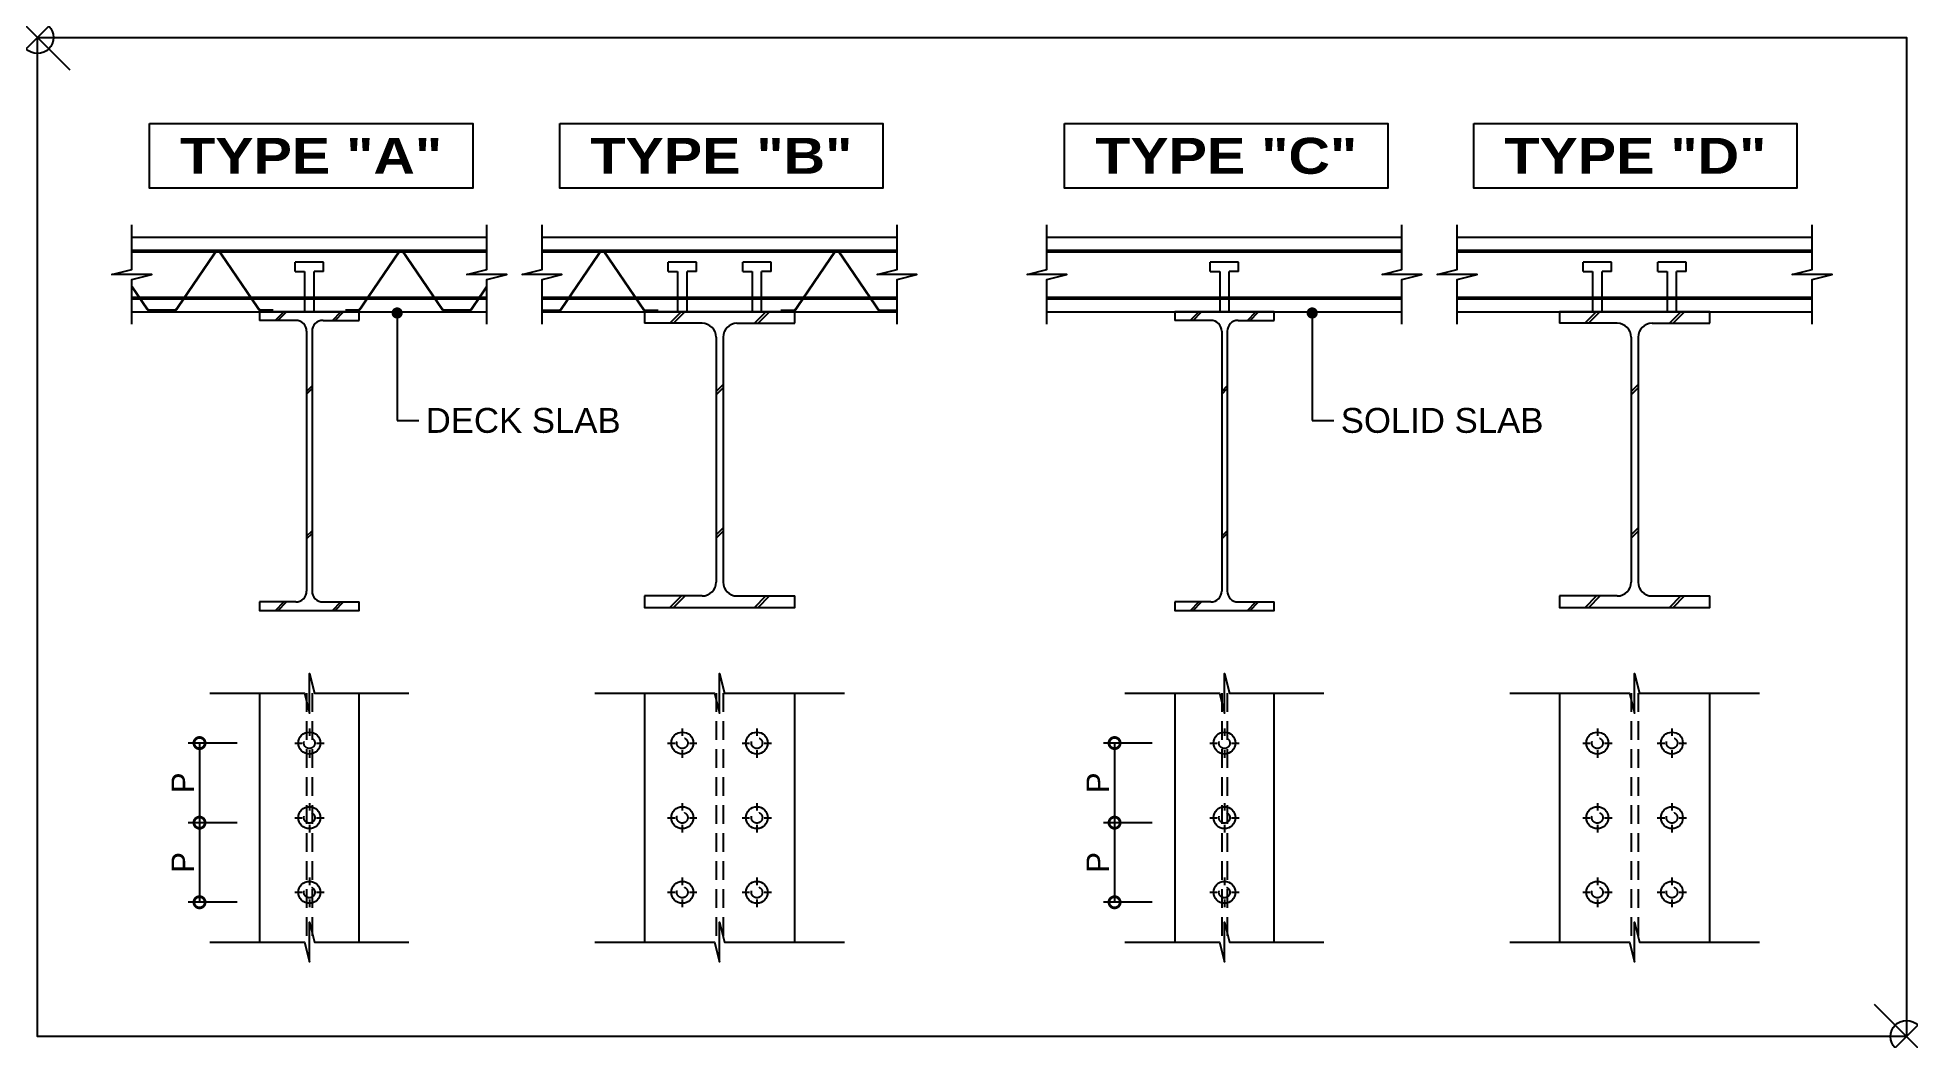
# Model space of a CAD drawing. Extents: x 88975 to 92734, y -190847 to -188838.
import ezdxf
from ezdxf.enums import TextEntityAlignment as Align

# ---------------------------------------------------------------- set-up
doc = ezdxf.new("R2010")
doc.units = 0
doc.header["$LTSCALE"] = 150
doc.header["$MEASUREMENT"] = 0
doc.header["$PDMODE"] = 35
doc.header["$PDSIZE"] = 65
doc.linetypes.add('HIDDEN', pattern=[0.375, 0.25, -0.125])
doc.layers.get('0').update_dxf_attribs({"linetype": 'CONTINUOUS'})
doc.layers.get('DEFPOINTS').update_dxf_attribs({"color": 251, "linetype": 'CONTINUOUS'})
for name, color, linetype in [('Concrete', 7, 'CONTINUOUS'), ('Deck', 3, 'CONTINUOUS'), ('Dimension', 1, 'CONTINUOUS'), ('Rebar', 7, 'CONTINUOUS'), ('Steel', 2, 'CONTINUOUS'), ('Stud', 6, 'CONTINUOUS'), ('Text', 3, 'HIDDEN')]:
    doc.layers.add(name, color=color, linetype=linetype)
doc.styles.add('DimText', font='arial.ttf')
doc.styles.add('Legend', font='arial.ttf')
doc.styles.add('Title', font='ariblk.ttf')
doc.dimstyles.new('Dim', dxfattribs={"dimscale": 45, "dimtxt": 1, "dimasz": 1, "dimexe": 0.5, "dimexo": 1, "dimgap": 0.25, "dimtad": 1, "dimtoh": 1, "dimdec": 0, "dimdsep": 46, "dimtxsty": 'DimText', "dimblk": 'DOTSMALL', "dimcen": 1, "dimclrd": 256, "dimclre": 256, "dimclrt": 7, "dimadec": 0, "dimazin": 0, "dimtfac": 1, "dimtdec": 0, "dimtix": 1, "dimtmove": 2, "dimatfit": 3, "dimldrblk": 'DOTSMALL', "dimfxl": 0, "dimtolj": 1, "dimtzin": 0, "dimarcsym": 0})

# ---------------------------------------------------------------- blocks, each defined once
blk = doc.blocks.new('_DotSmall')
at = {"color": 0, "linetype": 'ByBlock', "const_width": 0.5}
blk.add_lwpolyline([(-0.0625, 0, 1), (0.0625, 0, 1)], format="xyb", close=True, dxfattribs=at)
blk = doc.blocks.new('*D1')
at = {"layer": 'DEFPOINTS', "color": 0}
for p in [(89422.3, -190416.6), (89301.4, -190576.6), (89422.3, -190576.6)]:
    blk.add_point(p, dxfattribs=at)
at = {"layer": 'Dimension', "lineweight": -2}
for p, q in [((89377.3, -190416.6), (89278.9, -190416.6)), ((89301.4, -190416.6), (89301.4, -190576.6)), ((89377.3, -190576.6), (89278.9, -190576.6))]:
    blk.add_line(p, q, dxfattribs=at)
at = {"layer": 'Dimension', "lineweight": -2, "xscale": 45, "yscale": 45, "zscale": 45}
for p, rotation in [((89301.4, -190416.6), 90), ((89301.4, -190576.6), 270)]:
    blk.add_blockref('_DotSmall', p, dxfattribs=dict(at, rotation=rotation))
at = {"layer": 'Dimension', "color": 7, "insert": (89267.6, -190496.6), "char_height": 45, "attachment_point": 5, "rotation": 90, "style": 'DimText'}
blk.add_mtext('\\A1;P', dxfattribs=at)
blk = doc.blocks.new('*D2')
at = {"layer": 'DEFPOINTS', "color": 0}
for p in [(89422.3, -190256.6), (89301.4, -190416.6), (89422.3, -190416.6)]:
    blk.add_point(p, dxfattribs=at)
at = {"layer": 'Dimension', "lineweight": -2}
for p, q in [((89377.3, -190256.6), (89278.9, -190256.6)), ((89301.4, -190256.6), (89301.4, -190416.6)), ((89377.3, -190416.6), (89278.9, -190416.6))]:
    blk.add_line(p, q, dxfattribs=at)
at = {"layer": 'Dimension', "lineweight": -2, "xscale": 45, "yscale": 45, "zscale": 45}
for p, rotation in [((89301.4, -190256.6), 90), ((89301.4, -190416.6), 270)]:
    blk.add_blockref('_DotSmall', p, dxfattribs=dict(at, rotation=rotation))
at = {"layer": 'Dimension', "color": 7, "insert": (89267.6, -190336.6), "char_height": 45, "attachment_point": 5, "rotation": 90, "style": 'DimText'}
blk.add_mtext('\\A1;P', dxfattribs=at)
blk = doc.blocks.new('DCO-OL04')
at = {"const_width": 0.5}
blk.add_lwpolyline([(-0.25, 0, 1), (0.25, 0, 1)], format="xyb", close=True, dxfattribs=at)
blk = doc.blocks.new('*U5')
at = {"color": 1}
for p, q in [((-68.6, -17), (-51.6, 0)), ((-63.1, -17), (-46.1, 0)), ((46.3, -17), (63.3, 0)), ((51.8, -17), (68.8, 0)), ((-5.5, -159.9), (5.5, -148.9)), ((-5.5, -165.3), (5.5, -154.3)), ((-5.5, -451.1), (5.5, -440.1)), ((-5.5, -456.4), (5.5, -445.4)), ((-68.4, -600), (-51.4, -583)), ((-63, -600), (-46, -583)), ((46.3, -600), (63.3, -583)), ((51.8, -600), (68.8, -583))]:
    blk.add_line(p, q, dxfattribs=at)
for p, q in [((-27.5, -17), (-100, -17)), ((27.5, -17), (100, -17)), ((-5.5, -39), (-5.5, -561)), ((5.5, -39), (5.5, -561)), ((-27.5, -583), (-100, -583)), ((27.5, -583), (100, -583))]:
    blk.add_line(p, q)
for points in [[(100, -17), (100, 0), (-100, 0), (-100, -17)], [(-100, -583), (-100, -600), (100, -600), (100, -583)]]:
    blk.add_lwpolyline(points)
for centre, start, end in [((-27.5, -39), 0, 90), ((27.5, -39), 90, 180), ((-27.5, -561), 270, 0), ((27.5, -561), 180, 270)]:
    blk.add_arc(centre, 22, start, end)
blk = doc.blocks.new('*U6')
at = {"color": 1}
for p, q in [((-100.1, -23), (-77.1, 0)), ((-92.7, -23), (-69.7, 0)), ((69.9, -23), (92.9, 0)), ((77.3, -23), (100.3, 0)), ((-7, -159.9), (7, -145.9)), ((-7, -166.8), (7, -152.8)), ((-7, -448.1), (7, -434.1)), ((-7, -454.8), (7, -440.8)), ((-99.8, -594), (-76.8, -571)), ((-92.4, -594), (-69.4, -571)), ((69.9, -594), (92.9, -571)), ((77.3, -594), (100.3, -571))]:
    blk.add_line(p, q, dxfattribs=at)
for p, q in [((-35, -23), (-151, -23)), ((35, -23), (151, -23)), ((-7, -51), (-7, -543)), ((7, -51), (7, -543)), ((-35, -571), (-151, -571)), ((35, -571), (151, -571))]:
    blk.add_line(p, q)
for points in [[(151, -23), (151, 0), (-151, 0), (-151, -23)], [(-151, -571), (-151, -594), (151, -594), (151, -571)]]:
    blk.add_lwpolyline(points)
for centre, start, end in [((-35, -51), 0, 90), ((35, -51), 90, 180), ((-35, -543), 270, 0), ((35, -543), 180, 270)]:
    blk.add_arc(centre, 28, start, end)
blk = doc.blocks.new('*U19')
for p, q in [((28.5, 100), (-28.5, 100)), ((-28.5, 81), (-28.5, 100)), ((-28.5, 81), (-9.5, 81)), ((-9.5, 81), (-9.5, 0)), ((9.5, 0), (9.5, 81)), ((28.5, 81), (9.5, 81)), ((28.5, 81), (28.5, 100)), ((-9.5, 0), (9.5, 0))]:
    blk.add_line(p, q)
blk = doc.blocks.new('*U9')
at = {"linetype": 'HIDDEN'}
for p, q in [((-5.5, 0), (-5.5, -500)), ((5.5, 0), (5.5, -500))]:
    blk.add_line(p, q, dxfattribs=at)
for points in [[(-100, 0), (-100, -500)], [(100, -500), (100, 0)]]:
    blk.add_lwpolyline(points)
blk = doc.blocks.new('*U10')
at = {"linetype": 'HIDDEN'}
for p, q in [((-7, 0), (-7, -500)), ((7, 0), (7, -500))]:
    blk.add_line(p, q, dxfattribs=at)
for points in [[(-151, 0), (-151, -500)], [(151, -500), (151, 0)]]:
    blk.add_lwpolyline(points)
blk = doc.blocks.new('*U12')
blk.add_lwpolyline([(-200, 0), (-10, 0), (0, -40), (0, 0), (0, 40), (10, 0), (200, 0)])
blk = doc.blocks.new('*U13')
blk.add_lwpolyline([(-251, 0), (-10, 0), (0, -40), (0, 0), (0, 40), (10, 0), (251, 0)])
blk = doc.blocks.new('*U14')
blk.add_lwpolyline([(-100, 0), (-10, 0), (0, -40), (0, 0), (0, 40), (10, 0), (100, 0)])
blk = doc.blocks.new('*U16')
at = {"color": 1}
for p, q in [((-29.5, 0), (-14.5, 0)), ((0, 29.5), (0, 14.5)), ((14.5, 0), (29.5, 0)), ((0, -14.5), (0, -29.5))]:
    blk.add_line(p, q, dxfattribs=at)
blk.add_circle((0, 0), 22)
at = {"color": 2, "linetype": 'HIDDEN'}
blk.add_circle((0, 0), 11, dxfattribs=at)
blk = doc.blocks.new('*D17')
at = {"layer": 'DEFPOINTS', "color": 0}
for p in [(91262.4, -190416.6), (91141.5, -190576.6), (91262.4, -190576.6)]:
    blk.add_point(p, dxfattribs=at)
at = {"layer": 'Dimension', "lineweight": -2}
for p, q in [((91217.4, -190416.6), (91119, -190416.6)), ((91141.5, -190416.6), (91141.5, -190576.6)), ((91217.4, -190576.6), (91119, -190576.6))]:
    blk.add_line(p, q, dxfattribs=at)
at = {"layer": 'Dimension', "lineweight": -2, "xscale": 45, "yscale": 45, "zscale": 45}
for p, rotation in [((91141.5, -190416.6), 90), ((91141.5, -190576.6), 270)]:
    blk.add_blockref('_DotSmall', p, dxfattribs=dict(at, rotation=rotation))
at = {"layer": 'Dimension', "color": 7, "insert": (91107.7, -190496.6), "char_height": 45, "attachment_point": 5, "rotation": 90, "style": 'DimText'}
blk.add_mtext('\\A1;P', dxfattribs=at)
blk = doc.blocks.new('*D18')
at = {"layer": 'DEFPOINTS', "color": 0}
for p in [(91262.4, -190256.6), (91141.5, -190416.6), (91262.4, -190416.6)]:
    blk.add_point(p, dxfattribs=at)
at = {"layer": 'Dimension', "lineweight": -2}
for p, q in [((91217.4, -190256.6), (91119, -190256.6)), ((91141.5, -190256.6), (91141.5, -190416.6)), ((91217.4, -190416.6), (91119, -190416.6))]:
    blk.add_line(p, q, dxfattribs=at)
at = {"layer": 'Dimension', "lineweight": -2, "xscale": 45, "yscale": 45, "zscale": 45}
for p, rotation in [((91141.5, -190256.6), 90), ((91141.5, -190416.6), 270)]:
    blk.add_blockref('_DotSmall', p, dxfattribs=dict(at, rotation=rotation))
at = {"layer": 'Dimension', "color": 7, "insert": (91107.7, -190336.6), "char_height": 45, "attachment_point": 5, "rotation": 90, "style": 'DimText'}
blk.add_mtext('\\A1;P', dxfattribs=at)

msp = doc.modelspace()

# ---------------------------------------------------------------- linework, layer by layer
for p, q in [((89698.8, -189392.2), (89698.8, -189608.1)), ((91538.9, -189392.2), (91538.9, -189608.1)), ((89698.8, -189608.1), (89742.6, -189608.1)), ((91538.9, -189608.1), (91582.7, -189608.1))]:
    msp.add_line(p, q)
for points in [[(89200.8, -189011.3), (89850.8, -189011.3), (89850.8, -189141.4), (89200.8, -189141.4)], [(90025.7, -189011.3), (90675.7, -189011.3), (90675.7, -189141.4), (90025.7, -189141.4)], [(91040.9, -189011.3), (91690.9, -189011.3), (91690.9, -189141.4), (91040.9, -189141.4)], [(91863.7, -189011.3), (92513.7, -189011.3), (92513.7, -189141.4), (91863.7, -189141.4)]]:
    msp.add_lwpolyline(points, close=True)
for p in [(88975.4, -188838.3), (92734.2, -190846.6)]:
    msp.add_point(p)
at = {"layer": 'Concrete'}
for p, q in [((89165.4, -189240), (89879.2, -189240)), ((89990.3, -189240), (90704.1, -189240)), ((91005.5, -189240), (91719.3, -189240)), ((91830.4, -189240), (92544.2, -189240)), ((89165.4, -189390), (89879.2, -189390)), ((89990.3, -189390), (90704.1, -189390)), ((91005.5, -189390), (91719.3, -189390)), ((91828.3, -189390), (92542.1, -189390))]:
    msp.add_line(p, q, dxfattribs=at)
at = {"layer": 'Deck', "const_width": 5}
for points in [[(89337.9, -189267.7, 0.247999), (89333.3, -189270.1), (89255.5, -189384.2, -0.247999), (89250.9, -189386.6), (89200.7, -189386.6, -0.247999), (89196.1, -189384.2), (89165.4, -189339.1)], [(89450, -189386.6), (89424.9, -189386.6, -0.247999), (89420.3, -189384.2), (89342.5, -189270.1, 0.247999), (89337.9, -189267.7)], [(89594.6, -189386.6), (89619.7, -189386.6, 0.247999), (89624.3, -189384.2), (89702.1, -189270.1, -0.247999), (89706.7, -189267.7)], [(89706.7, -189267.7, -0.247999), (89711.3, -189270.1), (89789.1, -189384.2, 0.247999), (89793.7, -189386.6), (89843.8, -189386.6, 0.247999), (89848.5, -189384.2), (89879.2, -189339.1)], [(90111.3, -189267.7, 0.247999), (90106.6, -189270.1), (90028.4, -189384.9, -0.247999), (90023.7, -189387.3), (89990.3, -189387.3)], [(90224, -189387.3), (90198.8, -189387.3, -0.247999), (90194.2, -189384.9), (90115.9, -189270.1, 0.247999), (90111.3, -189267.7)], [(90470.3, -189387.3), (90495.6, -189387.3, 0.247999), (90500.2, -189384.9), (90578.4, -189270.1, -0.247999), (90583.1, -189267.7)], [(90583.1, -189267.7, -0.247999), (90587.8, -189270.1), (90666, -189384.9, 0.247999), (90670.6, -189387.3), (90704.1, -189387.3)]]:
    msp.add_lwpolyline(points, format="xyb", dxfattribs=at)
at = {"layer": 'DEFPOINTS'}
msp.add_lwpolyline([(88975.4, -188838.3), (92734.2, -188838.3), (92734.2, -190846.6), (88975.4, -190846.6)], close=True, dxfattribs=at)
at = {"layer": 'Rebar', "const_width": 7.38}
for points in [[(89879.2, -189267.7), (89165.4, -189267.7)], [(90704.1, -189267.7), (89990.3, -189267.7)], [(91719.3, -189267.7), (91005.5, -189267.7)], [(92544.2, -189267.7), (91830.4, -189267.7)], [(89879.2, -189362.3), (89165.4, -189362.3)], [(90704.1, -189362.3), (89990.3, -189362.3)], [(91719.3, -189362.3), (91005.5, -189362.3)], [(92544.2, -189362.3), (91830.4, -189362.3)]]:
    msp.add_lwpolyline(points, dxfattribs=at)

# ---------------------------------------------------------------- block references
at = {"rotation": 90}
for p in [(89165.4, -189315), (89879.2, -189315), (89990.3, -189315), (90704.1, -189315), (91005.5, -189315), (91719.3, -189315), (91830.4, -189315), (92544.2, -189315)]:
    msp.add_blockref('*U14', p, dxfattribs=at)
at = {"rotation": 289.416361733878}
for p, xscale, yscale, zscale in [((89698.8, -189392.2), 22.49999999999041, 22.49999999999041, 22.49999999999041), ((91538.9, -189392.2), 22.4999999999904, 22.4999999999904, 22.4999999999904)]:
    msp.add_blockref('DCO-OL04', p, dxfattribs=dict(at, xscale=xscale, yscale=yscale, zscale=zscale))
for name, p in [('*U12', (89522.3, -190156.6)), ('*U13', (90347.2, -190156.6)), ('*U12', (91362.4, -190156.6)), ('*U13', (92187.3, -190156.6)), ('*U16', (89522.3, -190256.6)), ('*U16', (90272.2, -190256.6)), ('*U16', (90422.2, -190256.6)), ('*U16', (91362.4, -190256.6)), ('*U16', (92112.3, -190256.6)), ('*U16', (92262.3, -190256.6)), ('*U16', (89522.3, -190406.6)), ('*U16', (90272.2, -190406.6)), ('*U16', (90422.2, -190406.6)), ('*U16', (91362.4, -190406.6)), ('*U16', (92112.3, -190406.6)), ('*U16', (92262.3, -190406.6)), ('*U16', (89522.3, -190556.6)), ('*U16', (90272.2, -190556.6)), ('*U16', (90422.2, -190556.6)), ('*U16', (91362.4, -190556.6)), ('*U16', (92112.3, -190556.6)), ('*U16', (92262.3, -190556.6)), ('*U12', (89522.3, -190656.6)), ('*U13', (90347.2, -190656.6)), ('*U12', (91362.4, -190656.6)), ('*U13', (92187.3, -190656.6))]:
    msp.add_blockref(name, p)
at = {"layer": 'Steel'}
for name, p in [('*U5', (89522.3, -189390)), ('*U6', (90347.2, -189390)), ('*U5', (91362.4, -189390)), ('*U6', (92187.3, -189390)), ('*U9', (89522.3, -190156.6)), ('*U10', (90347.2, -190156.6)), ('*U9', (91362.4, -190156.6)), ('*U10', (92187.3, -190156.6))]:
    msp.add_blockref(name, p, dxfattribs=at)
at = {"layer": 'Stud'}
for p in [(89522.3, -189390), (90272.2, -189390), (90422.2, -189390), (91362.4, -189390), (92112.3, -189390), (92262.3, -189390)]:
    msp.add_blockref('*U19', p, dxfattribs=at)

# ---------------------------------------------------------------- texts
at = {"layer": 'Text', "style": 'Title'}
for s, p in [('TYPE "A"', (89525.9, -189076.3)), ('TYPE "B"', (90350.8, -189076.3)), ('TYPE "C"', (91366, -189076.3)), ('TYPE "D"', (92188.8, -189076.3))]:
    msp.add_text(s, height=72.25, dxfattribs=at).set_placement(p, align=Align.MIDDLE_CENTER)
at = {"layer": 'Text', "style": 'Legend'}
for s, p in [('DECK SLAB', (89756.2, -189608.1)), ('SOLID SLAB', (91596.3, -189608.1))]:
    msp.add_text(s, height=50, dxfattribs=at).set_placement(p, align=Align.MIDDLE_LEFT)

# ---------------------------------------------------------------- dimensions: what is measured, and where the dimension line sits
at = {"layer": 'Dimension'}
for base, p1, p2, picture, middle in [((89301.4, -190416.6), (89422.3, -190256.6), (89422.3, -190416.6), '*D2', (89267.6, -190336.6)), ((91141.5, -190416.6), (91262.4, -190256.6), (91262.4, -190416.6), '*D18', (91107.7, -190336.6)), ((89301.4, -190576.6), (89422.3, -190416.6), (89422.3, -190576.6), '*D1', (89267.6, -190496.6)), ((91141.5, -190576.6), (91262.4, -190416.6), (91262.4, -190576.6), '*D17', (91107.7, -190496.6))]:
    dim = msp.add_linear_dim(base=base, p1=p1, p2=p2, angle=90, text='P', dimstyle='Dim', dxfattribs=at)
    dim.commit()
    dim.dimension.update_dxf_attribs({"geometry": picture, "text_midpoint": middle})

doc.saveas('drawing.dxf')
